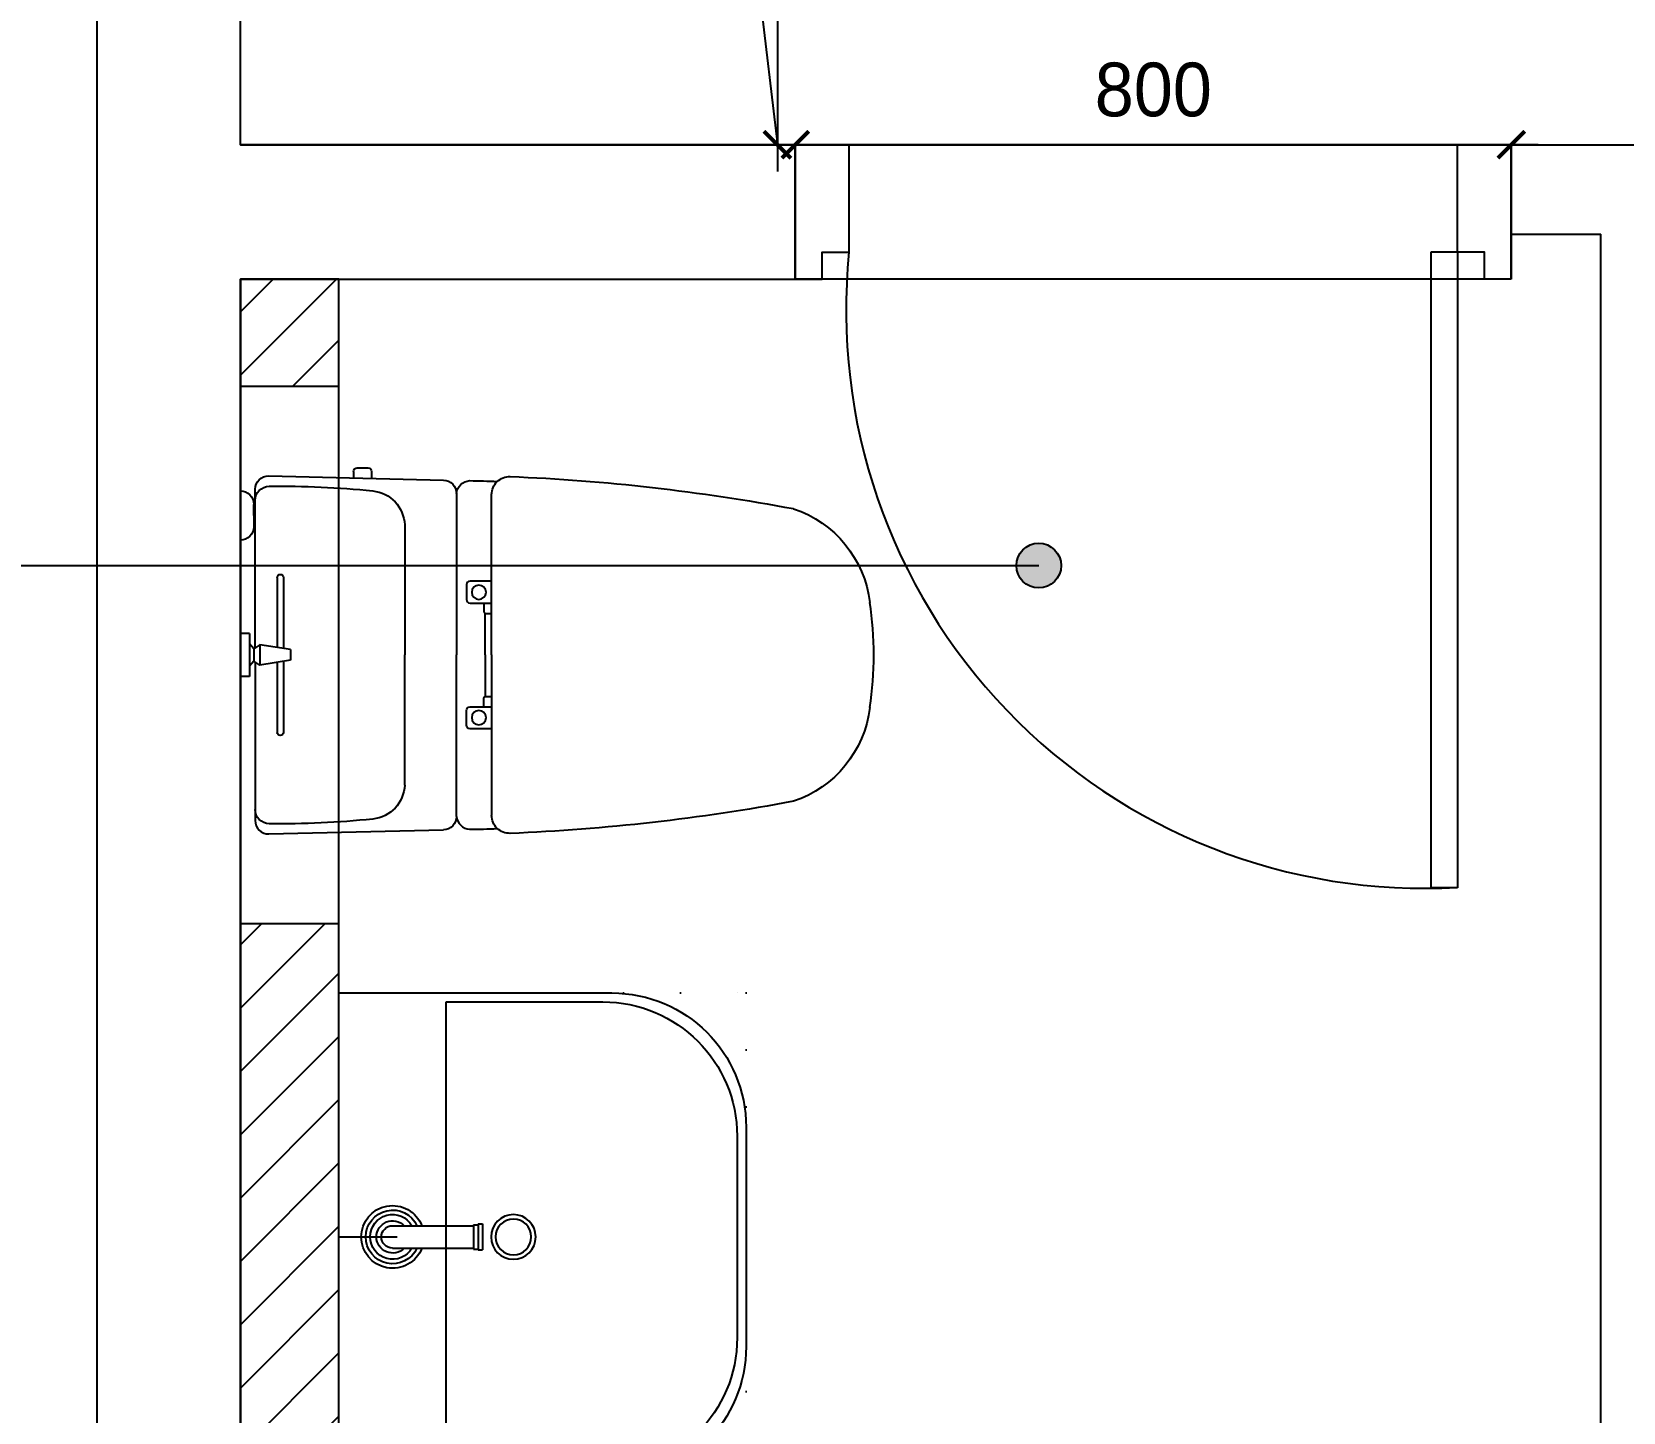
# Model space of a CAD drawing. Header units: millimetres. Extents: x -551172 to 232469, y -3435 to 261611.
# Drawn here: x 142728 to 144506, y 104090 to 105631 of the extents above; entities that cross this region are included whole.
import ezdxf

# ---------------------------------------------------------------- set-up
doc = ezdxf.new("R2010")
doc.units = ezdxf.units.MM
doc.header["$LTSCALE"] = 10
doc.header["$PDMODE"] = 3
doc.linetypes.add('DOT', pattern=[6.35, 0, -6.35])
doc.linetypes.add('HIDDEN', pattern=[9.525, 6.35, -3.175])
doc.layers.get('DEFPOINTS').update_dxf_attribs({"color": 248})
for name, color, linetype in [('0-ELC TEXT', 7, 'Continuous'), ('03-WAL NEW', 3, 'Continuous'), ('06-FUR', 6, 'Continuous'), ('07-DIM WAL', 5, 'Continuous'), ('C-HAT', 251, 'Continuous'), ('CO-BATH', 6, 'Continuous'), ('fin', 5, 'Continuous'), ('HL', 6, 'HIDDEN'), ('도면층2', 2, 'Continuous'), ('도면층4', 4, 'Continuous'), ('도면층5', 5, 'Continuous')]:
    doc.layers.add(name, color=color, linetype=linetype)
doc.styles.add('HY 울릉도 L', font='')
doc.styles.get('HY 울릉도 L').set_extended_font_data('HY울릉도L')
doc.dimstyles.new('30', dxfattribs={"dimscale": 30, "dimtxt": 2, "dimasz": 1, "dimexe": 1, "dimexo": 1, "dimgap": 1, "dimtad": 1, "dimdec": 0, "dimrnd": 0.05, "dimdsep": 46, "dimlunit": 6, "dimtxsty": 'HY 울릉도 L', "dimblk": 'ARCHTICK', "dimcen": 2.5, "dimdle": 1, "dimclrd": 133, "dimclre": 133, "dimclrt": 30, "dimadec": 0, "dimazin": 0, "dimtfac": 1, "dimtdec": 0, "dimtix": 1, "dimtmove": 2, "dimatfit": 3, "dimldrblk": 'ARCHTICK', "dimfxl": 1, "dimlwd": -1, "dimlwe": -1, "dimarcsym": 0})

# ---------------------------------------------------------------- blocks, each defined once
blk = doc.blocks.new('_ArchTick')
at = {"color": 0, "linetype": 'ByBlock', "const_width": 0.15}
blk.add_lwpolyline([(-0.5, -0.5), (0.5, 0.5)], dxfattribs=at)
blk = doc.blocks.new('*D801')
at = {"layer": '06-FUR', "color": 133, "transparency": 16777216}
blk.add_line((144411.4, 105505.3), (143551.4, 105505.3), dxfattribs=at)
at = {"layer": 'DEFPOINTS', "color": 0, "transparency": 16777216}
for p in [(143581.4, 105505.3), (143581.4, 105505.3), (144381.4, 105505.3)]:
    blk.add_point(p, dxfattribs=at)
at = {"layer": '06-FUR', "color": 133, "transparency": 16777216, "xscale": 30, "yscale": 30, "zscale": 30, "rotation": 180}
blk.add_blockref('_ArchTick', (143581.4, 105505.3), dxfattribs=at)
at = {"layer": '06-FUR', "color": 133, "transparency": 16777216, "xscale": 30, "yscale": 30, "zscale": 30}
blk.add_blockref('_ArchTick', (144381.4, 105505.3), dxfattribs=at)
at = {"layer": '06-FUR', "color": 30, "transparency": 16777216, "insert": (143981.4, 105566.6), "char_height": 60, "attachment_point": 5, "style": 'HY 울릉도 L'}
blk.add_mtext('800', dxfattribs=at)
blk = doc.blocks.new('*D804')
at = {"layer": '06-FUR', "color": 133, "transparency": 16777216}
for p, q in [((143561.4, 110585.3), (143561.4, 105475.3)), ((143591.4, 110555.3), (143591.4, 110555.3)), ((143591.4, 105505.3), (143591.4, 105505.3))]:
    blk.add_line(p, q, dxfattribs=at)
at = {"layer": 'DEFPOINTS', "color": 0, "transparency": 16777216}
for p in [(143561.4, 110555.3), (143561.4, 105505.3), (143561.4, 105505.3)]:
    blk.add_point(p, dxfattribs=at)
at = {"layer": '06-FUR', "color": 133, "transparency": 16777216, "xscale": 30, "yscale": 30, "zscale": 30}
for p, rotation in [((143561.4, 110555.3), 90), ((143561.4, 105505.3), 270)]:
    blk.add_blockref('_ArchTick', p, dxfattribs=dict(at, rotation=rotation))
at = {"layer": '06-FUR', "color": 30, "transparency": 16777216, "insert": (143495.4, 108030.3), "char_height": 60, "attachment_point": 5, "rotation": 90, "style": 'HY 울릉도 L'}
blk.add_mtext('5,050', dxfattribs=at)
blk = doc.blocks.new('A$C4B2D31F0')
at = {"layer": 'fin', "color": 4}
for p, q in [((185, 690.9), (20.4, 690.9)), ((37.2, 692.3), (24.7, 692.3)), ((37.2, 692.3), (49.7, 692.3)), ((200.9, 690.9), (365.5, 690.9)), ((47.7, 523.7), (192.9, 523.7)), ((338.2, 523.7), (192.9, 523.7)), ((12.6, 465.9), (192.9, 465.9)), ((373.3, 465.9), (192.9, 465.9)), ((192.9, 426.6), (13.7, 426.6)), ((192.9, 426.6), (372.2, 426.6))]:
    blk.add_line(p, q, dxfattribs=at)
for points in [[(20.4, 690.9), (7.9, 690.9, 0.421209), (-7.1, 675.5), (-2.4, 480.5, 0.001659)], [(365.5, 690.9), (378, 690.9, -0.421209), (392.9, 675.5), (388.3, 480.5, -0.001659)], [(12.6, 465.9, 0.371724), (-1.8, 451.2, 0.003515), (-1, 420.3, 0.320541)], [(373.3, 465.9, -0.371724), (387.7, 451.2, -0.003515), (386.9, 420.3, -0.320541)]]:
    blk.add_lwpolyline(points, format="xyb", dxfattribs=at)
for centre, radius, start, end in [((24.7, 707.3), 15, 180, 270), ((49.7, 707.3), 15, 270, 0), ((20.4, 674.9), 16, 90, 179.3116), ((365.5, 674.9), 16, 0.6884, 90), ((1004.3, 663.1), 1000, 179.3116, 185.9437), ((-618.4, 663.1), 1000, 354.0563, 0.6884), ((49.4, 563.7), 40, 185.9437, 267.5129), ((336.5, 563.7), 40, 272.4871, 354.0563), ((12.6, 480.9), 15, 181.3651, 270), ((373.3, 480.9), 15, 270, 358.6349), ((13.7, 406.6), 20, 90, 182.3333), ((372.2, 406.6), 20, 357.6667, 90), ((2197.7, 495.6), 2205.9, 182.3333, 190.6081), ((-1811.8, 495.6), 2205.9, 349.3919, 357.6667), ((148.7, 128.9), 125.5, 198.2964, 263.4241), ((237.2, 128.9), 125.5, 276.5759, 341.7036), ((192.9, 405.9), 405.9, 261.6993, 270), ((192.9, 405.9), 405.9, 270, 278.3007)]:
    blk.add_arc(centre, radius, start, end, dxfattribs=at)
at = {"layer": 'HL', "linetype": 'Continuous'}
for p, q in [((168.9, 697.3), (168.9, 707.3)), ((168.9, 697.3), (216.9, 697.3)), ((186, 692.5), (180.6, 697.3)), ((199.9, 692.5), (205.3, 697.3)), ((216.9, 697.3), (216.9, 707.3)), ((181.6, 685.5), (186, 692.5)), ((187, 651.2), (181.6, 685.5)), ((181.6, 685.5), (204.3, 685.5)), ((186, 692.5), (199.9, 692.5)), ((198.9, 651.2), (204.3, 685.5)), ((204.3, 685.5), (199.9, 692.5)), ((106.4, 666.3), (184.4, 666.3)), ((106.4, 659.3), (185.5, 659.3)), ((200.4, 659.3), (279.4, 659.3)), ((201.4, 666.3), (279.4, 666.3)), ((187, 651.2), (198.9, 651.2)), ((-16, 576.9), (-16, 564.8)), ((-12, 580.9), (-4.8, 580.9)), ((-12, 560.8), (-4.3, 560.8)), ((192.9, 433.7), (146.6, 433.7)), ((192.9, 433.7), (239.3, 433.7))]:
    blk.add_line(p, q, dxfattribs=at)
for points in [[(110.4, 426.6), (110.4, 450.8, -0.414214), (114.4, 454.8), (130.9, 454.8, -0.414214), (134.9, 450.8), (134.9, 435.2), (134.9, 426.6)], [(275.5, 426.6), (275.5, 450.8, 0.414214), (271.5, 454.8), (255, 454.8, 0.414214), (251, 450.8), (251, 435.2), (251, 426.6)], [(134.9, 435.2), (144.6, 435.2, -0.414214), (146.6, 433.2), (146.6, 426.6)], [(251, 435.2), (241.3, 435.2, 0.414214), (239.3, 433.2), (239.3, 426.6)]]:
    blk.add_lwpolyline(points, format="xyb", dxfattribs=at)
for centre in [(122.9, 440.9), (262.9, 440.9)]:
    blk.add_circle(centre, 8, dxfattribs=at)
for centre, radius, start, end in [((106.4, 662.8), 3.5, 90, 270), ((279.4, 662.8), 3.5, 270, 90), ((-12, 576.9), 4, 90, 180), ((-12, 564.8), 4, 180, 270)]:
    blk.add_arc(centre, radius, start, end, dxfattribs=at)
blk = doc.blocks.new('B-003')
blk.add_line((0, 0), (0, -65))
at = {"layer": 'CO-BATH'}
for p, q in [((272.5, 0), (-272.5, 0)), ((272.5, -305), (272.5, 0)), ((-272.5, 0), (-272.5, -305)), ((-122.5, -455), (122.5, -455))]:
    blk.add_line(p, q, dxfattribs=at)
at = {"layer": 'CO-BATH', "color": 8}
for p, q in [((-12.5, -60), (-12.5, -150.5)), ((12.5, -60), (12.5, -150.5)), ((-262.5, -120), (-262.5, -295)), ((262.5, -120), (-262.5, -120)), ((262.5, -295), (262.5, -120)), ((-14.5, -155.5), (-14.5, -160.5)), ((-13.5, -150.5), (-13.5, -155.5)), ((13.5, -150.5), (13.5, -155.5)), ((14.5, -155.5), (14.5, -160.5)), ((-14.5, -160.5), (14.5, -160.5)), ((-112.5, -445), (112.5, -445))]:
    blk.add_line(p, q, dxfattribs=at)
at = {"layer": 'CO-BATH', "color": 251}
for p, q in [((-14.5, -155.5), (14.5, -155.5)), ((-13.5, -150.5), (13.5, -150.5))]:
    blk.add_line(p, q, dxfattribs=at)
at = {"layer": 'CO-BATH', "color": 8, "linetype": 'DOT'}
blk.add_lwpolyline([(-272.5, -455), (272.5, -455), (272.5, 0), (-272.5, 0)], close=True, dxfattribs=at)
at = {"layer": 'CO-BATH', "color": 8}
blk.add_circle((0, -195), 25, dxfattribs=at)
at = {"layer": 'CO-BATH', "color": 251}
blk.add_circle((0, -195), 20, dxfattribs=at)
at = {"layer": 'CO-BATH', "color": 8}
for centre, radius, start, end in [((0, -60), 35, 290.9248, 249.0751), ((0, -60), 12.5, 360, 180), ((-112.5, -295), 150, 180, 270), ((112.5, -295), 150, 270, 0)]:
    blk.add_arc(centre, radius, start, end, dxfattribs=at)
at = {"layer": 'CO-BATH', "color": 251}
for radius, start, end in [(30, 294.6243, 245.3757), (25, 300, 240), (18, 313.9829, 226.017)]:
    blk.add_arc((0, -60), radius, start, end, dxfattribs=at)
at = {"layer": 'CO-BATH'}
for centre, start, end in [((-122.5, -305), 180, 270), ((122.5, -305), 270, 0)]:
    blk.add_arc(centre, 150, start, end, dxfattribs=at)

msp = doc.modelspace()

# ---------------------------------------------------------------- hatches: boundary and pattern name
at = {"layer": '0-ELC TEXT'}
h = msp.add_hatch(color=256, dxfattribs=at)
h.dxf.hatch_style = 1
edge = h.paths.add_edge_path()
edge.add_arc((143853.4, 105035.2), 25, 180, 540, ccw=False)
at = {"layer": 'C-HAT'}
h = msp.add_hatch(dxfattribs=at)
h.set_pattern_fill('_USER', color=256, scale=50, angle=45, pattern_type=0)
h.set_pattern_definition([(45, (0, 19350), (-35.355339, 35.355339), [])])
h.paths.add_polyline_path([(143071.4, 104635.3), (142961.4, 104635.3), (142961.4, 103935.3), (142961.4, 103870.3), (143701.4, 103870.3), (142961.4, 103870.3), (142961.4, 103825.3), (143731.4, 103825.3), (143731.4, 103935.3), (143071.4, 103935.3)])
h.paths.add_polyline_path([(143071.4, 105355.3), (142961.4, 105355.3), (142961.4, 105235.3), (143071.4, 105235.3)])

# ---------------------------------------------------------------- linework, layer by layer
at = {"layer": '0-ELC TEXT'}
msp.add_line((142595.7, 105035.2), (143853.4, 105035.2), dxfattribs=at)
msp.add_circle((143853.4, 105035.2), 25, dxfattribs=at)
at = {"layer": '03-WAL NEW'}
for p, q in [((143071.4, 105235.3), (142961.4, 105235.3)), ((142961.4, 104635.3), (143071.4, 104635.3))]:
    msp.add_line(p, q, dxfattribs=at)
msp.add_lwpolyline([(143071.4, 103935.3), (143071.4, 105355.3), (142961.4, 105355.3), (142961.4, 103935.3)], dxfattribs=at)
at = {"layer": '06-FUR'}
msp.add_line((142961.4, 110555.3), (143561.4, 105505.3), dxfattribs=at)
msp.add_lwpolyline([(143561.4, 105505.3), (142961.4, 105505.3), (142961.4, 110555.3), (143561.4, 110555.3)], close=True, dxfattribs=at)
at = {"layer": '도면층2'}
for p, q in [((142801.4, 102675.3), (142801.4, 112055.3)), ((142961.4, 105505.3), (142961.4, 110555.3)), ((142961.4, 105505.3), (143581.4, 105505.3)), ((143581.4, 105355.3), (143581.4, 105505.3)), ((144381.4, 105505.3), (145461.4, 105505.3)), ((144381.4, 105405.3), (144381.4, 105505.3)), ((144381.4, 105405.3), (144481.4, 105405.3)), ((142961.4, 105355.3), (143581.4, 105355.3)), ((142961.4, 102925.3), (142961.4, 105355.3))]:
    msp.add_line(p, q, dxfattribs=at)
msp.add_lwpolyline([(144481.4, 102925.3), (144481.4, 105405.3)], dxfattribs=at)
at = {"layer": '도면층4'}
for p, q in [((143581.4, 105505.3), (144381.4, 105505.3)), ((143581.4, 105355.3), (143581.4, 105505.3)), ((144381.4, 105505.3), (144381.4, 105355.3)), ((144381.4, 105355.3), (144381.4, 105505.3)), ((144291.4, 105385.3), (144291.4, 104675.9)), ((144321.4, 105385.3), (144291.4, 105385.3)), ((144321.4, 105385.3), (144321.4, 104675.3)), ((144381.4, 105355.3), (143581.4, 105355.3)), ((144321.4, 104675.3), (144291.4, 104675.3))]:
    msp.add_line(p, q, dxfattribs=at)
for points in [[(143581.4, 105355.3), (143611.4, 105355.3), (143611.4, 105385.3), (143641.4, 105385.3), (143641.4, 105505.3), (143611.4, 105505.3), (143611.4, 105505.3), (143581.4, 105505.3), (143581.4, 105355.3)], [(144381.4, 105355.3), (144351.4, 105355.3), (144351.4, 105385.3), (144321.4, 105385.3), (144321.4, 105505.3), (144351.4, 105505.3), (144351.4, 105505.3), (144381.4, 105505.3), (144381.4, 105355.3)]]:
    msp.add_lwpolyline(points, dxfattribs=at)
at = {"layer": '도면층5'}
msp.add_arc((144283.9, 105320.5), 645.8, 174.2444, 273.3276, dxfattribs=at)

# ---------------------------------------------------------------- block references
at = {"xscale": -1, "rotation": 90}
msp.add_blockref('A$C4B2D31F0', (143668.7, 105128.3), dxfattribs=at)
at = {"layer": '07-DIM WAL', "xscale": -1, "rotation": 90}
msp.add_blockref('B-003', (143071.4, 104285.3), dxfattribs=at)

# ---------------------------------------------------------------- dimensions: what is measured, and where the dimension line sits
at = {"layer": '06-FUR'}
dim = msp.add_linear_dim(base=(143561.4, 105505.3), p1=(143561.4, 110555.3), p2=(143561.4, 105505.3), angle=90, dimstyle='30', override={"dimfxl": 1.25}, dxfattribs=at)
dim.commit()
dim.dimension.update_dxf_attribs({"geometry": '*D804', "text_midpoint": (143495.4, 108030.3)})
dim = msp.add_linear_dim(base=(143581.4, 105505.3), p1=(144381.4, 105505.3), p2=(143581.4, 105505.3), dimstyle='30', override={"dimfxl": 1.25}, dxfattribs=at)
dim.commit()
dim.dimension.update_dxf_attribs({"geometry": '*D801', "text_midpoint": (143981.4, 105566.6)})

doc.saveas('drawing.dxf')
